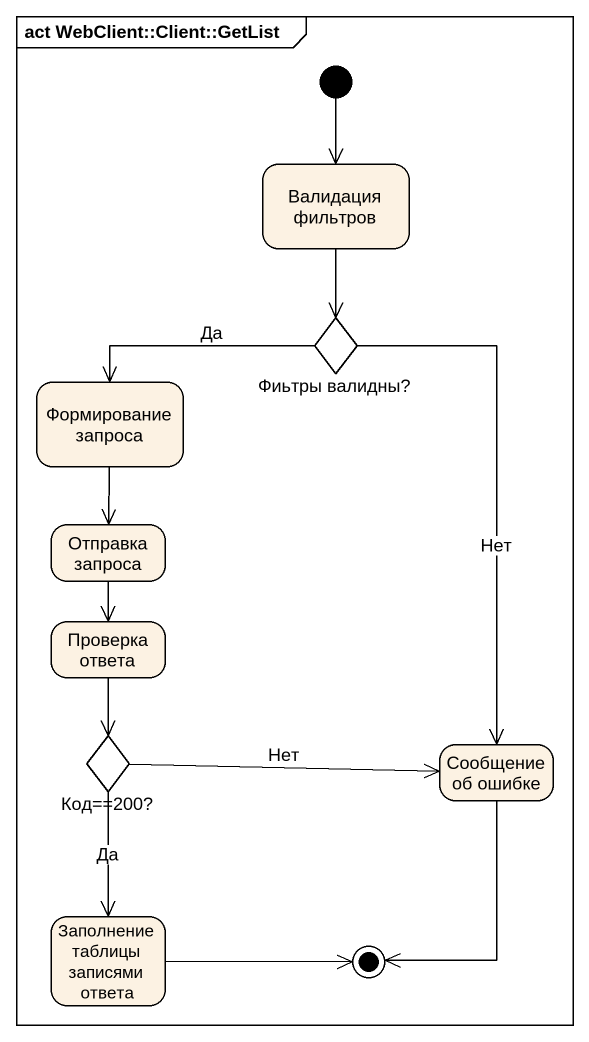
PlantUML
@startuml
mainframe act WebClient::Client::GetList
hide empty description
state "Валидация фильтров" as Валидация_фильтров
state "Формирование запроса" as Формирование_запроса
state "Фиьтры валидны?" as Фиьтры_валидны <<choice>>
state "Отправка запроса" as Отправка_запроса
state "Проверка ответа" as Проверка_ответа
state "Код==200?" as Код_200 <<choice>>
state "Сообщение об ошибке" as Сообщение_об_ошибке
state "Заполнение таблицы записями ответа" as Заполнение_таблицы_записями
[*] --> Валидация_фильтров
Валидация_фильтров --> Фиьтры_валидны
Формирование_запроса --> Отправка_запроса
Фиьтры_валидны -left-> Формирование_запроса : Да
Фиьтры_валидны --> Сообщение_об_ошибке : Нет
Отправка_запроса --> Проверка_ответа
Проверка_ответа --> Код_200
Код_200 -right-> Сообщение_об_ошибке : Нет
Код_200 --> Заполнение_таблицы_записями : Да
Сообщение_об_ошибке --> [*]
Заполнение_таблицы_записями -right-> [*]
@enduml
